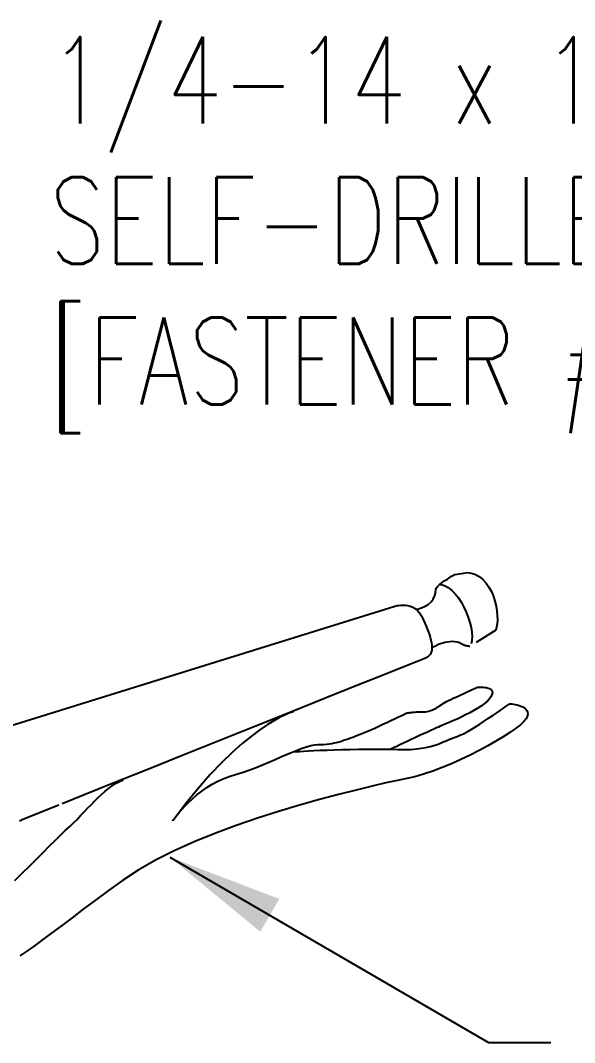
# Model space of a CAD drawing. Header units: inches. Extents: x 1 to 45.5, y 4.8 to 44.3.
# Drawn here: x 16.894 to 19.29, y 15.252 to 19.674 of the extents above; entities that cross this region are included whole.
import ezdxf

# ---------------------------------------------------------------- set-up
doc = ezdxf.new("R2010")
doc.units = ezdxf.units.IN
doc.header["$MEASUREMENT"] = 0
doc.linetypes.add('NS Dashed 1', pattern=[0.12, 0.08, -0.04])
for name, color, linetype in [('DIM', 7, 'Continuous'), ('NS Bracing', 6, 'NS Dashed 1'), ('TEXT', 2, 'Continuous')]:
    doc.layers.add(name, color=color, linetype=linetype)
doc.styles.add('TEXT1', font='ROMANS.shx', dxfattribs={"width": 0.75, "height": 0.375})
doc.dimstyles.new('DETAIL$7', dxfattribs={"dimscale": 4, "dimtxt": 0.09375, "dimasz": 0.125, "dimexe": 0.0625, "dimexo": 0.125, "dimgap": 0.0625, "dimtad": 1, "dimdec": 4, "dimzin": 3, "dimdsep": 46, "dimlunit": 4, "dimtxsty": 'TEXT1', "dimblk": 'ARCHTICK', "dimcen": 0.0625, "dimclrd": 7, "dimclre": 7, "dimclrt": 2, "dimadec": 0, "dimazin": 0, "dimtfac": 0.59375, "dimtdec": 4, "dimtmove": 0, "dimatfit": 3, "dimfxl": 0, "dimfrac": 2, "dimtolj": 1, "dimtzin": 3, "dimarcsym": 0})

# ---------------------------------------------------------------- blocks, each defined once
blk = doc.blocks.new('_ArchTick')
at = {"color": 0, "linetype": 'ByBlock', "const_width": 0.15}
blk.add_lwpolyline([(-0.5, -0.5), (0.5, 0.5)], dxfattribs=at)
blk = doc.blocks.new('FD-F1e')
at = {"layer": 'TEXT', "style": 'TEXT1', "width": 0.75}
for s, p in [('1/4-14 x 1 1/4 LONG-LIFE', (0.0047, -0.0408)), ('SELF-DRILLER W/WASHER', (0.0047, -0.1926)), ('[FASTENER #1E]', (0.0047, -0.3444))]:
    blk.add_text(s, height=0.09375, dxfattribs=at).set_placement(p)
blk.add_attdef('(QUANTITY)', (0.9263, -0.3444), '', height=0.0938, dxfattribs=at)
at = {"layer": 'TEXT', "style": 'TEXT1', "flags": 1}
for tag, p in [('Color', (0.0245, -0.5337)), ('Calc', (0.0245, -0.5337)), ('Opt1', (0.0245, -0.5337)), ('Opt2', (0.0245, -0.5337)), ('Opt3', (0.0245, -0.5337)), ('Description', (0.0245, -0.5337)), ('Multiple', (0.0245, -0.5337)), ('Part', (0.0245, -0.5337)), ('Spare1', (0.0245, -0.7212)), ('Spare2', (0.0245, -0.7212)), ('Spare3', (0.0245, -0.7212)), ('Spare4', (0.0245, -0.7212)), ('Spare5', (0.0245, -0.7212)), ('Spare6', (0.0245, -0.7212)), ('Spare7', (0.0245, -0.7212)), ('Spare8', (0.0245, -0.7212)), ('Spare9', (0.0245, -0.7212)), ('Spare10', (0.0245, -0.7212))]:
    blk.add_attdef(tag, p, '', height=0.0938, dxfattribs=at)

msp = doc.modelspace()

# ---------------------------------------------------------------- linework, layer by layer
at = {"layer": 'NS Bracing'}
for p, q in [((18.71431, 17.24034), (18.7269, 17.2497)), ((18.7269, 17.2497), (18.74125, 17.2576)), ((18.74125, 17.2576), (18.75765, 17.26959)), ((18.75765, 17.26959), (18.772, 17.27661)), ((18.772, 17.27661), (18.79133, 17.28071)), ((18.79133, 17.28071), (18.81125, 17.28364)), ((18.81125, 17.28364), (18.82735, 17.28539)), ((18.82735, 17.28539), (18.83781, 17.28519)), ((18.83781, 17.28519), (18.85849, 17.27861)), ((18.85849, 17.27861), (18.87703, 17.26853)), ((18.87703, 17.26853), (18.89342, 17.25548)), ((18.89342, 17.25548), (18.90779, 17.2399)), ((18.68933, 17.19632), (18.69023, 17.21189)), ((18.69023, 17.21189), (18.69263, 17.21908)), ((18.69263, 17.21908), (18.69863, 17.22687)), ((18.69863, 17.22687), (18.70792, 17.23556)), ((18.70792, 17.23556), (18.71431, 17.24034)), ((18.71129, 17.23458), (18.72807, 17.22963)), ((18.72807, 17.22963), (18.7443, 17.22079)), ((18.7443, 17.22079), (18.75978, 17.20855)), ((18.75978, 17.20855), (18.77445, 17.19339)), ((18.90779, 17.2399), (18.92012, 17.22228)), ((18.92012, 17.22228), (18.93059, 17.20309)), ((18.93059, 17.20309), (18.93915, 17.18281)), ((18.65664, 17.14749), (18.66954, 17.15947)), ((18.66954, 17.15947), (18.67943, 17.17025)), ((18.67943, 17.17025), (18.68633, 17.18703)), ((18.68633, 17.18703), (18.68933, 17.19632)), ((18.77445, 17.19339), (18.7881, 17.17588)), ((18.7881, 17.17588), (18.80067, 17.15641)), ((18.93915, 17.18281), (18.94599, 17.16183)), ((18.94599, 17.16183), (18.95105, 17.14073)), ((18.50886, 17.13842), (18.50987, 17.1388)), ((18.50987, 17.1388), (18.51282, 17.13978)), ((18.51282, 17.13978), (18.51746, 17.14111)), ((18.51746, 17.14111), (18.52362, 17.14257)), ((18.52362, 17.14257), (18.53101, 17.1439)), ((18.53101, 17.1439), (18.53952, 17.14487)), ((18.53952, 17.14487), (18.54884, 17.14525)), ((18.54884, 17.14525), (18.55883, 17.14476)), ((18.55883, 17.14476), (18.56917, 17.14328)), ((18.56917, 17.14328), (18.57975, 17.14043)), ((18.57975, 17.14043), (18.59029, 17.13609)), ((18.59029, 17.13609), (18.60065, 17.12991)), ((18.60057, 17.12682), (18.61526, 17.12922)), ((18.60065, 17.12991), (18.61051, 17.12176)), ((18.61051, 17.12176), (18.61973, 17.11132)), ((18.61526, 17.12922), (18.62876, 17.13311)), ((18.62876, 17.13311), (18.64375, 17.1409)), ((18.64375, 17.1409), (18.65664, 17.14749)), ((18.80067, 17.15641), (18.81199, 17.13557)), ((18.81199, 17.13557), (18.82199, 17.11375)), ((18.82199, 17.11375), (18.83046, 17.09158)), ((18.95105, 17.14073), (18.95447, 17.11989)), ((18.95447, 17.11989), (18.95631, 17.09983)), ((18.61973, 17.11132), (18.62808, 17.09843)), ((18.62808, 17.09843), (18.63538, 17.08275)), ((18.63538, 17.08275), (18.64271, 17.06607)), ((18.83046, 17.09158), (18.83733, 17.06948)), ((18.83733, 17.06948), (18.84248, 17.04798)), ((18.95664, 17.08095), (18.95551, 17.06382)), ((18.95631, 17.09983), (18.95664, 17.08095)), ((18.64271, 17.06607), (18.64948, 17.05005)), ((18.64948, 17.05005), (18.65558, 17.03481)), ((18.65558, 17.03481), (18.66098, 17.0203)), ((18.94915, 17.03638), (18.83781, 16.96635)), ((18.84248, 17.04798), (18.84578, 17.0275)), ((18.84578, 17.0275), (18.84706, 17.00863)), ((18.953, 17.04878), (18.94915, 17.03638)), ((18.95551, 17.06382), (18.953, 17.04878)), ((18.66098, 17.0203), (18.66553, 17.0066)), ((18.66553, 17.0066), (18.66917, 16.99363)), ((18.66917, 16.99363), (18.67178, 16.98149)), ((18.67178, 16.98149), (18.67333, 16.97016)), ((18.72014, 16.98028), (18.71095, 16.97731)), ((18.72986, 16.98294), (18.72014, 16.98028)), ((18.74008, 16.98506), (18.72986, 16.98294)), ((18.75058, 16.98645), (18.74008, 16.98506)), ((18.76124, 16.98693), (18.75058, 16.98645)), ((18.77186, 16.98637), (18.76124, 16.98693)), ((18.78238, 16.98456), (18.77186, 16.98637)), ((18.7926, 16.98133), (18.78238, 16.98456)), ((18.80239, 16.97647), (18.7926, 16.98133)), ((18.84626, 16.99181), (18.84321, 16.97756)), ((18.84706, 17.00863), (18.84626, 16.99181)), ((18.6704, 16.94124), (18.66668, 16.93331)), ((18.67272, 16.95003), (18.6704, 16.94124)), ((18.67365, 16.95969), (18.67272, 16.95003)), ((18.67333, 16.97016), (18.67365, 16.95969)), ((18.67921, 16.9632), (18.6767, 16.9618)), ((18.68318, 16.96533), (18.67921, 16.9632)), ((18.6885, 16.96794), (18.68318, 16.96533)), ((18.69497, 16.97097), (18.6885, 16.96794)), ((18.70253, 16.97412), (18.69497, 16.97097)), ((18.71095, 16.97731), (18.70253, 16.97412)), ((18.80526, 16.97472), (18.80239, 16.97647)), ((18.80824, 16.97316), (18.80526, 16.97472)), ((18.81125, 16.97181), (18.80824, 16.97316)), ((18.8143, 16.97063), (18.81125, 16.97181)), ((18.81729, 16.96967), (18.8143, 16.97063)), ((18.82024, 16.96884), (18.81729, 16.96967)), ((18.82305, 16.96818), (18.82024, 16.96884)), ((18.82578, 16.96762), (18.82305, 16.96818)), ((18.82827, 16.9672), (18.82578, 16.96762)), ((18.83058, 16.96689), (18.82827, 16.9672)), ((18.83261, 16.96667), (18.83058, 16.96689)), ((18.83441, 16.96651), (18.83261, 16.96667)), ((18.83582, 16.96643), (18.83441, 16.96651)), ((18.8369, 16.96637), (18.83582, 16.96643)), ((18.83758, 16.96637), (18.8369, 16.96637)), ((18.83781, 16.96635), (18.83758, 16.96637)), ((18.60672, 16.89958), (18.54498, 16.87509)), ((18.63538, 16.91068), (18.60672, 16.89958)), ((18.6458, 16.91496), (18.63538, 16.91068)), ((18.65446, 16.92016), (18.6458, 16.91496)), ((18.66138, 16.9263), (18.65446, 16.92016)), ((18.66668, 16.93331), (18.66138, 16.9263)), ((18.79822, 16.75664), (18.809, 16.76162)), ((18.809, 16.76162), (18.81946, 16.76644)), ((18.81946, 16.76644), (18.82935, 16.77108)), ((18.82935, 16.77108), (18.83853, 16.77535)), ((18.83853, 16.77535), (18.8468, 16.77923)), ((18.8468, 16.77923), (18.85401, 16.78258)), ((18.85401, 16.78258), (18.85991, 16.78537)), ((18.85991, 16.78537), (18.86437, 16.78746)), ((18.86437, 16.78746), (18.86718, 16.78878)), ((18.86718, 16.78878), (18.86818, 16.78922)), ((18.86818, 16.78922), (18.86918, 16.78933)), ((18.86918, 16.78933), (18.87201, 16.78956)), ((18.87201, 16.78956), (18.87635, 16.78984)), ((18.87635, 16.78984), (18.88192, 16.79001)), ((18.88192, 16.79001), (18.88834, 16.79003)), ((18.88834, 16.79003), (18.89538, 16.78977)), ((18.89538, 16.78977), (18.90267, 16.78912)), ((18.90267, 16.78912), (18.90992, 16.78796)), ((18.90992, 16.78796), (18.91679, 16.78627)), ((18.91679, 16.78627), (18.92301, 16.78382)), ((18.92301, 16.78382), (18.92825, 16.78059)), ((18.92825, 16.78059), (18.93222, 16.77642)), ((18.93222, 16.77642), (18.93455, 16.77128)), ((18.93501, 16.76503), (18.93321, 16.75754)), ((18.93455, 16.77128), (18.93501, 16.76503)), ((18.7093, 16.71071), (18.71561, 16.71492)), ((18.71561, 16.71492), (18.72225, 16.7193)), ((18.72225, 16.7193), (18.7292, 16.72384)), ((18.7292, 16.72384), (18.7366, 16.72849)), ((18.7366, 16.72849), (18.74554, 16.73253)), ((18.74554, 16.73253), (18.75531, 16.73691)), ((18.75531, 16.73691), (18.76561, 16.74164)), ((18.76561, 16.74164), (18.77634, 16.74654)), ((18.77634, 16.74654), (18.78725, 16.7516)), ((18.78725, 16.7516), (18.79822, 16.75664)), ((18.90149, 16.71912), (18.8876, 16.70898)), ((18.91329, 16.72919), (18.90149, 16.71912)), ((18.92255, 16.7391), (18.91329, 16.72919)), ((18.92891, 16.74873), (18.92255, 16.7391)), ((18.93321, 16.75754), (18.92891, 16.74873)), ((19.00257, 16.71312), (19.00797, 16.71701)), ((19.00797, 16.71701), (19.00988, 16.71837)), ((19.00988, 16.71837), (19.01104, 16.71832)), ((19.01104, 16.71832), (19.01437, 16.71807)), ((19.01437, 16.71807), (19.01943, 16.71755)), ((19.01943, 16.71755), (19.02592, 16.71665)), ((19.02592, 16.71665), (19.03341, 16.71537)), ((19.03341, 16.71537), (19.04161, 16.7136)), ((18.6144, 16.68276), (18.62205, 16.68292)), ((18.62205, 16.68292), (18.63032, 16.68294)), ((18.63032, 16.68294), (18.63855, 16.68318)), ((18.63855, 16.68318), (18.64627, 16.68388)), ((18.64627, 16.68388), (18.65353, 16.68501)), ((18.65353, 16.68501), (18.66042, 16.68651)), ((18.66042, 16.68651), (18.66696, 16.68843)), ((18.66696, 16.68843), (18.67325, 16.69071)), ((18.67325, 16.69071), (18.67935, 16.69332)), ((18.67935, 16.69332), (18.68535, 16.69623)), ((18.68535, 16.69623), (18.69122, 16.69949)), ((18.69122, 16.69949), (18.69716, 16.70298)), ((18.69716, 16.70298), (18.70314, 16.70675)), ((18.70314, 16.70675), (18.7093, 16.71071)), ((18.83718, 16.67913), (18.81883, 16.66967)), ((18.85505, 16.6889), (18.83718, 16.67913)), ((18.87197, 16.6989), (18.85505, 16.6889)), ((18.8876, 16.70898), (18.87197, 16.6989)), ((18.93682, 16.6673), (18.95379, 16.6789)), ((18.95379, 16.6789), (18.96926, 16.68961)), ((18.96926, 16.68961), (18.98282, 16.69908)), ((18.98282, 16.69908), (18.99404, 16.70705)), ((18.99404, 16.70705), (19.00257, 16.71312)), ((19.04161, 16.7136), (19.05011, 16.71127)), ((19.05011, 16.71127), (19.05858, 16.70826)), ((19.05858, 16.70826), (19.06661, 16.70459)), ((19.06661, 16.70459), (19.07386, 16.70012)), ((19.07386, 16.70012), (19.07998, 16.69477)), ((19.07998, 16.69477), (19.0846, 16.6885)), ((19.0846, 16.6885), (19.08733, 16.68124)), ((19.08785, 16.67286), (19.08576, 16.66335)), ((19.08733, 16.68124), (19.08785, 16.67286)), ((18.73315, 16.63063), (18.72006, 16.62512)), ((18.74813, 16.63701), (18.73315, 16.63063)), ((18.76457, 16.64422), (18.74813, 16.63701)), ((18.7821, 16.65213), (18.76457, 16.64422)), ((18.80031, 16.66066), (18.7821, 16.65213)), ((18.81883, 16.66967), (18.80031, 16.66066)), ((18.86184, 16.61854), (18.88087, 16.63042)), ((18.88087, 16.63042), (18.89996, 16.64273)), ((18.89996, 16.64273), (18.91877, 16.6551)), ((18.91877, 16.6551), (18.93682, 16.6673)), ((19.05583, 16.62697), (19.03553, 16.61115)), ((19.07107, 16.64092), (19.05583, 16.62697)), ((19.08074, 16.65257), (19.07107, 16.64092)), ((19.08576, 16.66335), (19.08074, 16.65257)), ((18.63731, 16.58815), (18.61992, 16.58009)), ((18.65379, 16.59573), (18.63731, 16.58815)), ((18.66883, 16.60266), (18.65379, 16.59573)), ((18.68206, 16.60868), (18.66883, 16.60266)), ((18.69298, 16.6136), (18.68206, 16.60868)), ((18.70117, 16.61715), (18.69298, 16.6136)), ((18.70926, 16.62059), (18.70117, 16.61715)), ((18.72006, 16.62512), (18.70926, 16.62059)), ((18.7947, 16.58162), (18.80934, 16.58857)), ((18.80934, 16.58857), (18.82568, 16.59728)), ((18.82568, 16.59728), (18.84333, 16.60736)), ((18.84333, 16.60736), (18.86184, 16.61854)), ((19.01074, 16.59376), (18.98197, 16.57522)), ((19.03553, 16.61115), (19.01074, 16.59376)), ((18.68154, 16.53745), (18.69631, 16.54239)), ((18.69631, 16.54239), (18.70998, 16.54751)), ((18.70998, 16.54751), (18.72275, 16.55277)), ((18.72275, 16.55277), (18.73492, 16.55801)), ((18.73492, 16.55801), (18.74668, 16.56319)), ((18.74668, 16.56319), (18.75831, 16.56807)), ((18.75831, 16.56807), (18.77003, 16.57262)), ((18.77003, 16.57262), (18.78214, 16.57666)), ((18.78214, 16.57666), (18.7947, 16.58162)), ((18.94985, 16.5558), (18.91488, 16.53595)), ((18.98197, 16.57522), (18.94985, 16.5558)), ((18.60635, 16.52258), (18.62802, 16.52537)), ((18.62802, 16.52537), (18.64763, 16.52884)), ((18.64763, 16.52884), (18.66538, 16.53292)), ((18.66538, 16.53292), (18.68154, 16.53745)), ((18.83869, 16.4962), (18.79856, 16.47704)), ((18.87766, 16.51593), (18.83869, 16.4962)), ((18.91488, 16.53595), (18.87766, 16.51593)), ((18.75782, 16.45884), (18.71705, 16.44193)), ((18.79856, 16.47704), (18.75782, 16.45884)), ((18.63755, 16.41348), (18.59993, 16.40262)), ((18.67674, 16.42668), (18.63755, 16.41348)), ((18.71705, 16.44193), (18.67674, 16.42668)), ((17.16714, 16.32283), (17.05946, 16.27962)), ((17.05946, 16.27962), (16.97661, 16.2463)), ((17.18425, 16.26591), (17.19921, 16.28155)), ((17.60905, 16.28681), (17.55234, 16.21227)), ((17.59209, 16.26115), (17.60576, 16.27581)), ((17.60576, 16.27581), (17.62128, 16.29136)), ((18.10026, 16.27916), (18.01036, 16.25214)), ((16.97661, 16.2463), (16.92335, 16.22491)), ((17.13858, 16.21811), (17.15398, 16.23405)), ((17.15398, 16.23405), (17.16921, 16.25001)), ((17.16921, 16.25001), (17.18425, 16.26591)), ((17.56262, 16.22616), (17.57044, 16.23594)), ((17.57044, 16.23594), (17.58027, 16.24774)), ((17.58027, 16.24774), (17.59209, 16.26115)), ((18.01036, 16.25214), (17.91852, 16.22274)), ((16.89598, 16.21315), (16.88998, 16.2099)), ((16.90058, 16.21548), (16.89598, 16.21315)), ((16.90351, 16.2169), (16.90058, 16.21548)), ((16.90455, 16.21734), (16.90351, 16.2169)), ((16.92335, 16.22491), (16.90455, 16.21734)), ((17.08923, 16.17083), (17.10698, 16.18697)), ((17.10698, 16.18697), (17.12292, 16.20237)), ((17.12292, 16.20237), (17.13858, 16.21811)), ((17.55234, 16.21227), (17.5535, 16.21395)), ((17.5535, 16.21395), (17.55696, 16.21869)), ((17.55696, 16.21869), (17.56262, 16.22616)), ((17.82613, 16.19091), (17.73452, 16.15682)), ((17.91852, 16.22274), (17.82613, 16.19091)), ((17.04517, 16.12829), (17.06853, 16.15108)), ((17.06853, 16.15108), (17.08923, 16.17083)), ((17.73452, 16.15682), (17.64501, 16.12048)), ((16.99204, 16.07531), (17.01959, 16.10285)), ((17.01959, 16.10285), (17.04517, 16.12829)), ((17.64501, 16.12048), (17.55892, 16.08201)), ((16.96292, 16.04608), (16.99204, 16.07531)), ((17.55892, 16.08201), (17.47762, 16.0414)), ((16.90138, 15.98453), (16.93258, 16.01567)), ((16.93258, 16.01567), (16.96292, 16.04608)), ((17.47762, 16.0414), (17.40245, 15.99878)), ((16.8696, 15.95321), (16.90138, 15.98453)), ((17.40245, 15.99878), (17.33472, 15.95417)), ((17.33472, 15.95417), (17.27421, 15.9099)), ((17.27421, 15.9099), (17.21792, 15.86811)), ((17.21792, 15.86811), (17.16556, 15.82888)), ((17.11692, 15.79216), (17.07175, 15.75805)), ((17.16556, 15.82888), (17.11692, 15.79216)), ((17.07175, 15.75805), (17.02991, 15.72654)), ((16.9911, 15.69768), (16.95514, 15.67139)), ((17.02991, 15.72654), (16.9911, 15.69768)), ((16.95514, 15.67139), (16.92174, 15.64784)), ((16.92174, 15.64784), (16.89078, 15.62696))]:
    msp.add_line(p, q, dxfattribs=at)
at = {"layer": 'NS Bracing', "linetype": 'Continuous'}
for p, q in [((16.63239, 16.55604), (18.50886, 17.13842)), ((18.54498, 16.87509), (18.45492, 16.83921)), ((18.45492, 16.83921), (18.34143, 16.79382)), ((18.34143, 16.79382), (18.20922, 16.74094)), ((18.20922, 16.74094), (18.06324, 16.68242)), ((18.06324, 16.68242), (17.90824, 16.62029)), ((18.05192, 16.67554), (18.03556, 16.66849)), ((18.06385, 16.67997), (18.05192, 16.67554)), ((18.07113, 16.6823), (18.06385, 16.67997)), ((18.07362, 16.68294), (18.07113, 16.6823)), ((18.53912, 16.66572), (18.54964, 16.67076)), ((18.54964, 16.67076), (18.55765, 16.67459)), ((18.55765, 16.67459), (18.56273, 16.67704)), ((18.56273, 16.67704), (18.56453, 16.67788)), ((18.56453, 16.67788), (18.56474, 16.67794)), ((18.56474, 16.67794), (18.56546, 16.6781)), ((18.56546, 16.6781), (18.56666, 16.67835)), ((18.56666, 16.67835), (18.56839, 16.67867)), ((18.56839, 16.67867), (18.57058, 16.67907)), ((18.57058, 16.67907), (18.57331, 16.67949)), ((18.57331, 16.67949), (18.57654, 16.67997)), ((18.57654, 16.67997), (18.58033, 16.68043)), ((18.58033, 16.68043), (18.58461, 16.6809)), ((18.58461, 16.6809), (18.58945, 16.68136)), ((18.58945, 16.68136), (18.59483, 16.6818)), ((18.59483, 16.6818), (18.60081, 16.68218)), ((18.60081, 16.68218), (18.60728, 16.68252)), ((18.60728, 16.68252), (18.6144, 16.68276)), ((17.96128, 16.62721), (17.92874, 16.60513)), ((17.99005, 16.6448), (17.96128, 16.62721)), ((18.01486, 16.65841), (17.99005, 16.6448)), ((18.03556, 16.66849), (18.01486, 16.65841)), ((18.44366, 16.62107), (18.4615, 16.62928)), ((18.4615, 16.62928), (18.47911, 16.63741)), ((18.47911, 16.63741), (18.496, 16.64534)), ((18.496, 16.64534), (18.5119, 16.65283)), ((18.5119, 16.65283), (18.52639, 16.6597)), ((18.52639, 16.6597), (18.53912, 16.66572)), ((17.90824, 16.62029), (17.74908, 16.55644)), ((17.92874, 16.60513), (17.89254, 16.57817)), ((18.35197, 16.58172), (18.3635, 16.58616)), ((18.3635, 16.58616), (18.37705, 16.59168)), ((18.37705, 16.59168), (18.39222, 16.59816)), ((18.39222, 16.59816), (18.40865, 16.60531)), ((18.40865, 16.60531), (18.42591, 16.61304)), ((18.42591, 16.61304), (18.44366, 16.62107)), ((17.74908, 16.55644), (17.59054, 16.49286)), ((17.85293, 16.54581), (17.81001, 16.5076)), ((17.89254, 16.57817), (17.85293, 16.54581)), ((18.14945, 16.53705), (18.16561, 16.54018)), ((18.16561, 16.54018), (18.1799, 16.54123)), ((18.1799, 16.54123), (18.19287, 16.54147)), ((18.19287, 16.54147), (18.20532, 16.54215)), ((18.20532, 16.54215), (18.21728, 16.54326)), ((18.21728, 16.54326), (18.22883, 16.54472)), ((18.22883, 16.54472), (18.23995, 16.54657)), ((18.23995, 16.54657), (18.25077, 16.54872)), ((18.25077, 16.54872), (18.26129, 16.55119)), ((18.26129, 16.55119), (18.27161, 16.55389)), ((18.27161, 16.55389), (18.28171, 16.55687)), ((18.28171, 16.55687), (18.29171, 16.56002)), ((18.29171, 16.56002), (18.30162, 16.56339)), ((18.30162, 16.56339), (18.31154, 16.56686)), ((18.31154, 16.56686), (18.32144, 16.57048)), ((18.32144, 16.57048), (18.33147, 16.57417)), ((18.33147, 16.57417), (18.34161, 16.57796)), ((18.34161, 16.57796), (18.35197, 16.58172)), ((18.53462, 16.54026), (18.52109, 16.53388)), ((18.54996, 16.54743), (18.53462, 16.54026)), ((18.56659, 16.55522), (18.54996, 16.54743)), ((18.58413, 16.56339), (18.56659, 16.55522)), ((18.60202, 16.57176), (18.58413, 16.56339)), ((18.61992, 16.58009), (18.60202, 16.57176)), ((17.81001, 16.5076), (17.76403, 16.46305)), ((18.02046, 16.48811), (18.04508, 16.49877)), ((18.04508, 16.49877), (18.06867, 16.50872)), ((18.06867, 16.50872), (18.09101, 16.51774)), ((18.07868, 16.51087), (18.08137, 16.51105)), ((18.08137, 16.51105), (18.08923, 16.51153)), ((18.08923, 16.51153), (18.10177, 16.51226)), ((18.09101, 16.51774), (18.11203, 16.52559)), ((18.10177, 16.51226), (18.11861, 16.51318)), ((18.11203, 16.52559), (18.13154, 16.53213)), ((18.11861, 16.51318), (18.13923, 16.51427)), ((18.13154, 16.53213), (18.14945, 16.53705)), ((18.13923, 16.51427), (18.16326, 16.51545)), ((18.16326, 16.51545), (18.19024, 16.51666)), ((18.19024, 16.51666), (18.21975, 16.51784)), ((18.21975, 16.51784), (18.25129, 16.51902)), ((18.25129, 16.51902), (18.2845, 16.52003)), ((18.2845, 16.52003), (18.31889, 16.52091)), ((18.31889, 16.52091), (18.35408, 16.52157)), ((18.35408, 16.52157), (18.38956, 16.52197)), ((18.38956, 16.52197), (18.42495, 16.52203)), ((18.42495, 16.52203), (18.4598, 16.52172)), ((18.4598, 16.52172), (18.49367, 16.52099)), ((18.49367, 16.52099), (18.52619, 16.51973)), ((18.5011, 16.52452), (18.49559, 16.52193)), ((18.50975, 16.52858), (18.5011, 16.52452)), ((18.52109, 16.53388), (18.50975, 16.52858)), ((18.52619, 16.51973), (18.55566, 16.51965)), ((18.55566, 16.51965), (18.58228, 16.52065)), ((18.58228, 16.52065), (18.60635, 16.52258)), ((17.59054, 16.49286), (17.43748, 16.43141)), ((17.76403, 16.46305), (17.71505, 16.41174)), ((17.9137, 16.44304), (17.94131, 16.45426)), ((17.94131, 16.45426), (17.96843, 16.46564)), ((17.96843, 16.46564), (17.99483, 16.47702)), ((17.99483, 16.47702), (18.02046, 16.48811)), ((17.43748, 16.43141), (17.29473, 16.3741)), ((17.71505, 16.41174), (17.66334, 16.35312)), ((17.80033, 16.40459), (17.8288, 16.41282)), ((17.8288, 16.41282), (17.85729, 16.4221)), ((17.85729, 16.4221), (17.88562, 16.43228)), ((17.88562, 16.43228), (17.9137, 16.44304)), ((17.29473, 16.3741), (17.16714, 16.32283)), ((17.27439, 16.35149), (17.28987, 16.36279)), ((17.28987, 16.36279), (17.30559, 16.37291)), ((17.30559, 16.37291), (17.32167, 16.38163)), ((17.32167, 16.38163), (17.33809, 16.38888)), ((17.69965, 16.35534), (17.7229, 16.36996)), ((17.7229, 16.36996), (17.74751, 16.38327)), ((17.74751, 16.38327), (17.77333, 16.39496)), ((17.77333, 16.39496), (17.80033, 16.40459)), ((18.41429, 16.36153), (18.34531, 16.34491)), ((18.4747, 16.37536), (18.41429, 16.36153)), ((18.52523, 16.38637), (18.4747, 16.37536)), ((18.56453, 16.39447), (18.52523, 16.38637)), ((18.59993, 16.40262), (18.56453, 16.39447)), ((17.22906, 16.3116), (17.24403, 16.32577)), ((17.24403, 16.32577), (17.25913, 16.33908)), ((17.25913, 16.33908), (17.27439, 16.35149)), ((17.66334, 16.35312), (17.60905, 16.28681)), ((17.63846, 16.30748), (17.65733, 16.32375)), ((17.65733, 16.32375), (17.67775, 16.33983)), ((17.67775, 16.33983), (17.69965, 16.35534)), ((18.26906, 16.32562), (18.18695, 16.30367)), ((18.34531, 16.34491), (18.26906, 16.32562)), ((17.19921, 16.28155), (17.21412, 16.29683)), ((17.21412, 16.29683), (17.22906, 16.3116)), ((17.62128, 16.29136), (17.63846, 16.30748)), ((18.18695, 16.30367), (18.10026, 16.27916))]:
    msp.add_line(p, q, dxfattribs=at)

# ---------------------------------------------------------------- block references
at = {"layer": 'TEXT', "xscale": 4, "yscale": 4, "zscale": 4}
msp.add_blockref('FD-F1e', (17.00043, 19.39102), dxfattribs=at)

# ---------------------------------------------------------------- leaders
at = {"layer": 'DIM'}
msp.add_leader([(17.54008, 16.05423), (18.91853, 15.25241), (19.18823, 15.25241)], dimstyle='DETAIL$7', dxfattribs=at)

doc.saveas('drawing.dxf')
